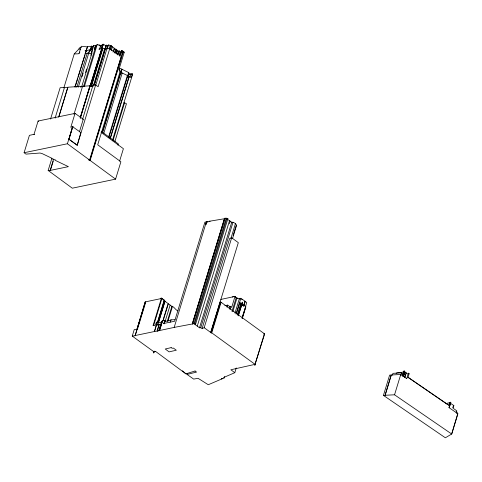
<?xml version="1.0" encoding="UTF-8"?>
<svg xmlns="http://www.w3.org/2000/svg" width="482" height="482" viewBox="0 0 482 482"><rect width="100%" height="100%" fill="white"/><g stroke="black" fill="none" stroke-linecap="round" stroke-linejoin="round"><path stroke-width="0.72" d="M80.319 87.019L81.645 86.899L91.839 53.544L91.96 48.815L92.622 46.646L93.592 45.531L95.876 45.579L94.677 49.495L95.665 45.429M209.929 221.612L209.941 221.16L207.037 221.69L206.35 223.943L205.88 224.022L206.386 221.804L174.177 327.405L154.427 331.628L157.319 322.024L156.337 322.223L155.433 325.169L153.029 325.669L161.464 298.081L164.374 300.286L157.566 322.554M86.314 50.815L86.32 50.508L85.037 50.676L86.314 50.815L87.525 46.38L91.538 46.615L91.405 46.097L92.622 46.646M158.536 322.416L164.995 301.28L164.055 300.66M164.874 320.277L163.916 323.639L164.874 320.277L162.518 320.771L159.56 330.453M110.987 46.513L112.427 46.754L114.228 48.2L114.421 48.995L115.831 49.104L116.801 49.821L116.234 50.068L117.259 50.664L117.162 51.086L118.602 51.327L117.807 53.93M232.692 297.147L232.854 296.496L234.704 296.502L235.493 297.201M396.096 373.327L396.909 372.851L402.615 372.224L404.169 371.001L404.037 371.483L404.982 371.953L403.609 376.436M53.629 158.982L50.128 170.441L68.39 166.652L55.382 160.398L54.972 159.434L54.327 159.891L51.478 158.53L52.044 158.337L42.296 153.668L40.03 153.023L25.986 154.107L24.1 152.728L29.414 135.346L34.017 134.339L34.662 134.665M34.017 134.339L38.09 121.024L75.041 113.384L83.272 119.229L79.428 131.821M50.544 119.06L60.13 87.724L67.878 87.344L59.172 115.831M63.859 87.851L74.234 53.906L79 48.929L79.301 47.929L81.295 47.555M55.093 118.132L64.51 87.387M58.659 117.138L67.805 87.224L89.953 85.808L80.205 118.102M74.234 53.906L78.283 53.821L79.126 53.297L81.277 46.26L87.507 46.911M122.796 51.688L123.41 51.562L124.248 52.189L118.861 69.806L120.319 70.842L97.707 144.799L120.886 161.789L115.584 179.135L72.294 188.191L48.158 170.465L51.881 158.295M74.915 86.832L86.079 51.104L90.737 49.224L91.339 47.266M75.108 87.194L77.747 78.566M78.186 77.126L85.001 54.828M85.441 53.388L87.525 46.38M50.55 169.941L53.177 161.343M76.801 87.344L87.103 53.641L91.96 48.815M78.325 87.206L88.598 53.61L90.737 49.224M82.067 76.644L83.163 73.053M89.971 50.791L91.405 46.097M85.543 72.541L86.64 68.968M90.791 55.376L91.887 51.803M91.887 51.664L93.755 45.573M73.969 114.288L82.518 86.513M94.731 47.935L95.328 45.983L96.231 46.218M75.041 113.384L70.776 127.332L72.903 126.356L68.95 139.286L77.216 145.269L95.659 84.946L93.032 85.085L82.579 119.259L83.272 119.229M83.476 86.724L96.105 45.404L97.189 44.627L100.039 45.218L98.949 45.272M84.338 86.664L97.189 44.627M68.95 139.286L72.342 127.356M24.1 152.728L67.414 143.757L72.764 126.26M99.497 49.272L100.69 45.362L101.919 45.615M103.015 45.073L101.78 45.133L100.581 49.044L98.846 49.134M80.157 117.843L89.953 85.808M103.184 44.205L90.026 86.266L103.184 44.205L105.998 45.766L106.377 45.151L107.582 45.633L108.498 44.977L110.902 45.537L111.619 46.115L110.619 49.375M80.349 118.18L90.146 86.151L93.592 85.989M91.707 82.079L92.803 78.476M94.568 72.722L96.105 67.685M96.984 64.805L98.087 61.208M99.406 56.888L101.389 50.411M102.425 47.019L101.792 48.748M102.805 48.134L91.176 86.712L102.805 48.134L104.624 48.857L105.311 48.827L105.6 48.272L106.896 48.742L109.751 48.61L118.289 54.888L119.482 50.984L118.596 51.014L117.403 54.918M93.406 85.543L104.624 48.857M104.998 49.031L105.998 45.766M105.058 49.025L106.058 45.76M94.309 84.79L106.377 45.151M94.382 84.959L105.6 48.272M77.216 145.269L80.855 132.55L72.553 126.67L72.903 126.356M106.582 48.899L107.582 45.633M95.677 85.428L106.896 48.742M107.299 48.893L108.498 44.977M109.149 48.839L110.149 45.573M109.751 48.61L98.093 86.736L95.659 84.946M109.908 48.803L110.902 45.537M111.228 50.67L112.427 46.754M113.029 52.11L114.228 48.2M113.625 51.598L114.421 48.995M114.632 53.014L115.831 49.104M115.439 52.671L116.035 50.718M115.8 53.08L116.801 49.821M116.258 53.918L117.259 50.664M119.554 55.87L120.548 52.616L121.217 52.779L120.572 52.622M120.795 52.532L121.38 50.622L121.922 50.429L122.892 51.146L89.598 160.054L88.507 159.771L90.122 160.446L115.584 179.135M121.922 50.429L120.145 56.243L119.187 55.544L120.38 51.64L119.482 50.984M89.754 160.524L121.03 57.472M90.122 160.446L123.41 51.562M119.235 70.227L119.831 68.275L121.958 69.209L120.777 73.216L120.657 72.246L119.524 71.704M102.268 132.393L120.657 72.246M121.789 69.227L120.596 73.131L122.211 72.999L127.393 75.505L127.573 76.445L129.315 76.433L131.273 77.602L132.442 73.776L129.11 74.391L129.049 74.089L130.917 74.017M102.594 132.538L121.958 69.209M103.823 133.146L122.211 72.999M108.564 137.081L127.393 75.505M108.962 137.304L128.772 72.595L121.97 69.312M127.989 75.433L128.549 73.409L128.911 73.336L128.772 72.595M127.917 76.584L128.911 73.336M128.254 76.686L129.049 74.089M128.513 76.343L128.911 75.041M110.161 138.286L128.989 76.704M110.27 138.732L129.315 76.433M129.917 77.283L130.893 74.095L132.695 74.041L112.487 140.16M112.939 140.852L124.555 102.865L126.459 103.702L114.83 141.744M117.97 145.203L118.361 143.919L101.485 131.478M119.602 161.121L123.398 148.697L101.057 132.321M224.558 376.538L224.118 377.972L208.272 384.732L198.066 378.304L193.668 379.093L186.781 374.255L187.396 374.128L186.655 373.586L185.883 373.821L155.517 351.372L153.903 351.782L132.249 336.099L134.237 329.592L136.984 329.465L145.395 301.949M132.249 336.099L135.129 335.737L145.142 301.919M145.311 301.901L136.894 329.429L137.545 328.935L145.847 301.786L160.669 298.671L161.464 298.081M135.526 334.436L137.123 329.212M153.656 325.422L161.88 298.521L164.374 300.286M154.427 331.628L157.319 322.024M157.283 322.813L164.187 300.226M156.493 325.699L156.855 324.519M158.337 322.813L165.013 300.973M157.783 325.037L158.506 322.675L161.988 322.06M159.132 324.416L157.234 330.965L159.132 324.416L156.433 325.145M157.168 330.833L158.861 330.435L161.711 321.108L162.555 321.114M157.831 330.839L159.018 330.574L160.964 324.211L159.199 324.549M159.596 330.519L162.518 320.771M163.235 319.548L167.82 304.546M154.656 351.619L153.559 352.896L153.65 351.589M163.151 320.681L168.32 303.762L164.995 301.28M153.559 352.896L153.903 351.782L155.168 351.511M164.127 323.862L164.856 321.482L171.134 320.265L170.845 319.813L174.96 319.711M164.314 323.404L164.856 321.482M165.085 321.53L170.128 305.082L168.32 303.762M167.29 321.355L171.875 306.353C174.116 306.456 175.55 310.275 178.057 310.872M168.019 321.006L172.544 306.215M170.116 322.205L170.845 319.813M209.941 221.16L224.431 218.744M224.594 218.274L192.336 323.784L224.594 218.274L226.166 218.165L226.859 218.677L227.986 218.316L195.403 324.778L199.482 327.79L200.747 327.754L202.127 328.453L204.175 327.718L231.679 237.765L238.319 242.651L210.712 332.568L220.063 301.997L221.081 302.268L264.413 333.779L254.827 365.055L254.159 364.543L230.854 369.772L234.8 372.694L236.258 367.935M192.336 323.784L192.722 323.892L224.98 218.382M192.722 323.892L193.915 323.669L226.166 218.165M193.915 323.669L194.601 324.187L226.859 218.677M197.295 326.079L229.553 220.575L226.413 218.822M229.51 223.678L230.239 221.286M199.482 327.79L231.74 222.286L229.553 220.575M185.883 373.821L182.431 370.785M200.747 327.754L232.999 222.25L235.475 223.503L236.602 225.281L232.493 238.729M202.127 328.453L229.631 238.5L231.679 237.765M230.938 238.355L235.475 223.503M233.119 235.469L236.15 225.558M210.712 332.568L211.23 332.942L220.581 302.371M211.23 332.942L211.737 332.839L221.081 302.268M227.028 307.239L227.679 305.1L229.866 306.666L230.842 306.612L231.655 307.456L235.035 296.4L220.822 299.442M229.209 308.811L229.866 306.666M229.968 309.474L230.842 306.612M231.999 311.438L236.162 297.816L235.035 296.4M232.812 311.661L236.975 298.039L239.855 298.954M234.945 313.125L239.355 298.695L240.849 298.268L245.181 301.316L243.741 306.04M236.023 314.059L240.849 298.268M236.373 313.818L239.644 303.118L241.012 302.81L241.175 304.244L237.909 314.945M237.301 314.939L241.012 302.81M238.162 315.698L242.579 302.154L238.355 315.831M244.94 301.232L243.5 305.95L241.801 304.702L245.772 306.383L242.066 318.518M243.633 306.058L245.181 301.316M242.157 317.27L245.772 306.383M245.507 306.594L246.748 302.533L245.079 301.334M242.295 318.512L245.802 307.046L245.44 306.522M254.827 365.055L264.504 334.4L263.817 333.899L264.413 333.779M383.431 395.391L389.637 375.092L391.294 375.02L385.088 395.318L383.431 395.391L445.368 437.789L451.7 434.011L457.9 413.731L448.959 407.603L450.706 402.157L449.23 407.712M385.088 395.318L391.215 374.972L400.741 374.514L406.579 378.509M392.39 375.171L392.944 373.345L401.482 372.851L402.946 373.893L402.368 375.779M385.01 395.27L394.541 394.8L400.741 374.514M400.717 375.364L401.482 372.851M404.091 370.989L402.524 376.123L404.169 371.001M403.548 375.827L404.982 371.953M404.651 377.388L406.212 372.905L408.073 374.261L406.712 378.701M404.844 377.37L406.212 372.905M409.128 373.719L408.658 373.833L408.236 373.098L409.128 373.719L408.055 377.243L449.543 405.705M448.778 405.362L449.598 402.687L453.869 405.573L453.056 408.236L456.791 410.827L456.225 412.694M449.146 407.736L450.887 402.289M452.833 407.736L453.363 405.699L453.869 405.573M456.797 413.55L457.201 412.224L456.141 412.056M451.7 434.011L457.786 413.568M195.421 324.717L195.728 323.82L194.601 324.187M79.126 53.297L79.849 52.074M153.312 352.697L154.529 351.131M170.11 305.1L171.875 306.353M451.52 433.896L394.541 394.8M234.8 372.694L223.762 377.448L224.118 377.972M445.609 403.639L449.598 402.687M224.823 305.733L227.679 305.1M161.88 298.521L160.807 298.213M264.178 334.472L264.504 334.4M163.91 323.44L174.617 321.247L204.904 222.178L206.386 221.804M154.409 331.526L134.924 335.586M163.729 320.771L164.862 320.554M123.693 52.285L124.248 52.189M192.541 323.934L174.177 327.405M94.466 49.339L94.912 49.321M123.874 102.895L124.555 102.865M231.74 222.286L232.999 222.25M85.049 53.683L87.103 53.641M88.598 53.61L91.839 53.544M48.158 170.465L50.128 170.441M99.563 45.724L100.997 45.953L100.69 45.362M79 48.929L80.717 49.447M239.355 298.695L239.885 298.858M101.78 45.133L103.094 45.561M207.037 221.69L207.977 222.021M110.854 45.832L111.619 46.115M157.337 322.193L158.506 322.675M241.5 299.256L242.639 299.75M38.09 121.024L38.735 121.344M236.162 297.816L237.524 298.497L236.975 298.039M121.38 50.622L121.801 50.869M67.414 143.757L89.598 160.054M407.826 377.255L447.537 404.512M93.032 85.085L93.863 85.663M404.723 371.983L406.019 372.917M204.175 327.718L210.839 332.544M68.769 139.057L77.03 145.064M255.153 364.982L254.466 364.476L255.062 364.356L211.737 332.839M239.644 303.118L241.175 304.244M205.88 224.022L206.242 224.383M206.567 221.774L206.923 222.148M127.579 76.493L127.718 77.234M102.877 44.217L102.985 44.85M118.596 51.014L118.602 51.327M222.13 378.665L221.401 378.804L222.13 378.665M195.071 371.007L187.04 373.472L188.046 374.195L196.548 372.086L195.071 371.007M171.14 347.63L165.248 349.004L169.08 351.866L176.316 350.227L173.406 348.088L172.164 348.269L171.14 347.63"/></g></svg>
